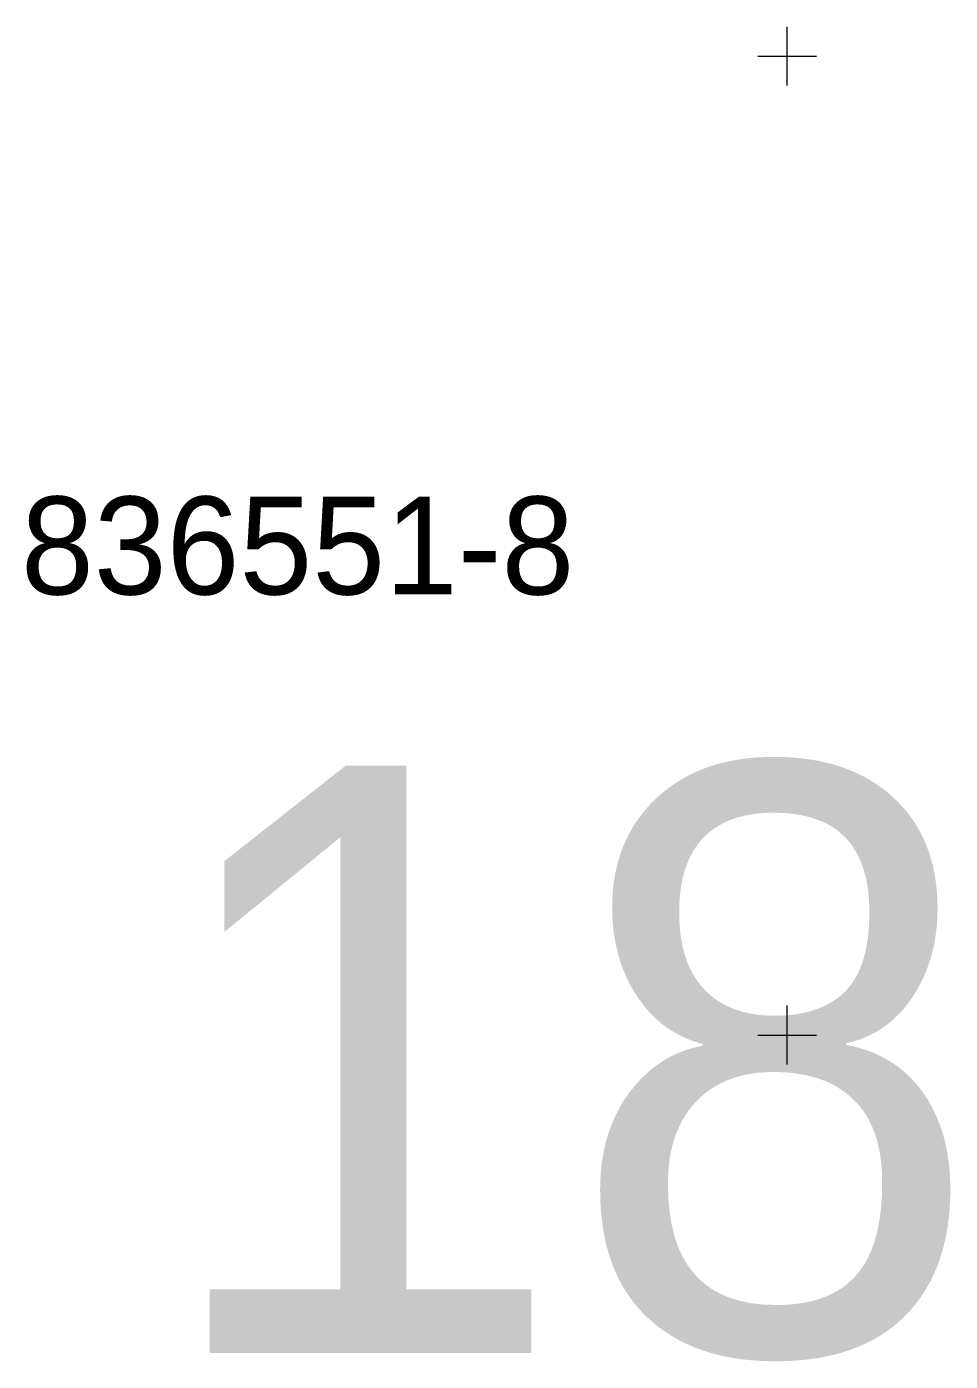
# Model space of a CAD drawing. Header units: metres. Extents: x 551763 to 553237, y 1832638 to 1834269.
# Drawn here: x 552444.6 to 552633.3, y 1833333.3 to 1833606 of the extents above; entities that cross this region are included whole.
import ezdxf
from ezdxf.enums import TextEntityAlignment as Align

# ---------------------------------------------------------------- set-up
doc = ezdxf.new("R2010")
doc.units = ezdxf.units.M
doc.header["$LTSCALE"] = 0.16
doc.layers.add('3', color=7, linetype='Continuous')
doc.layers.add('4', color=7, linetype='Continuous')
doc.layers.add('63', color=7, linetype='Continuous', lineweight=13)

msp = doc.modelspace()

# ---------------------------------------------------------------- linework, layer by layer
at = {"layer": '63'}
for p, q in [((552600, 1833594), (552600, 1833606)), ((552594, 1833600), (552606, 1833600)), ((552600, 1833394), (552600, 1833406)), ((552594, 1833400), (552606, 1833400))]:
    msp.add_line(p, q, dxfattribs=at)

# ---------------------------------------------------------------- texts
at = {"layer": '3'}
msp.add_text('836551-8', height=20, dxfattribs=at).set_placement((552499.995, 1833490), align=Align.CENTER)
at = {"layer": '4', "width": 0.95}
msp.add_text('18', height=120, dxfattribs=at).set_placement((552555.16, 1833335.04), align=Align.CENTER)

doc.saveas('drawing.dxf')
